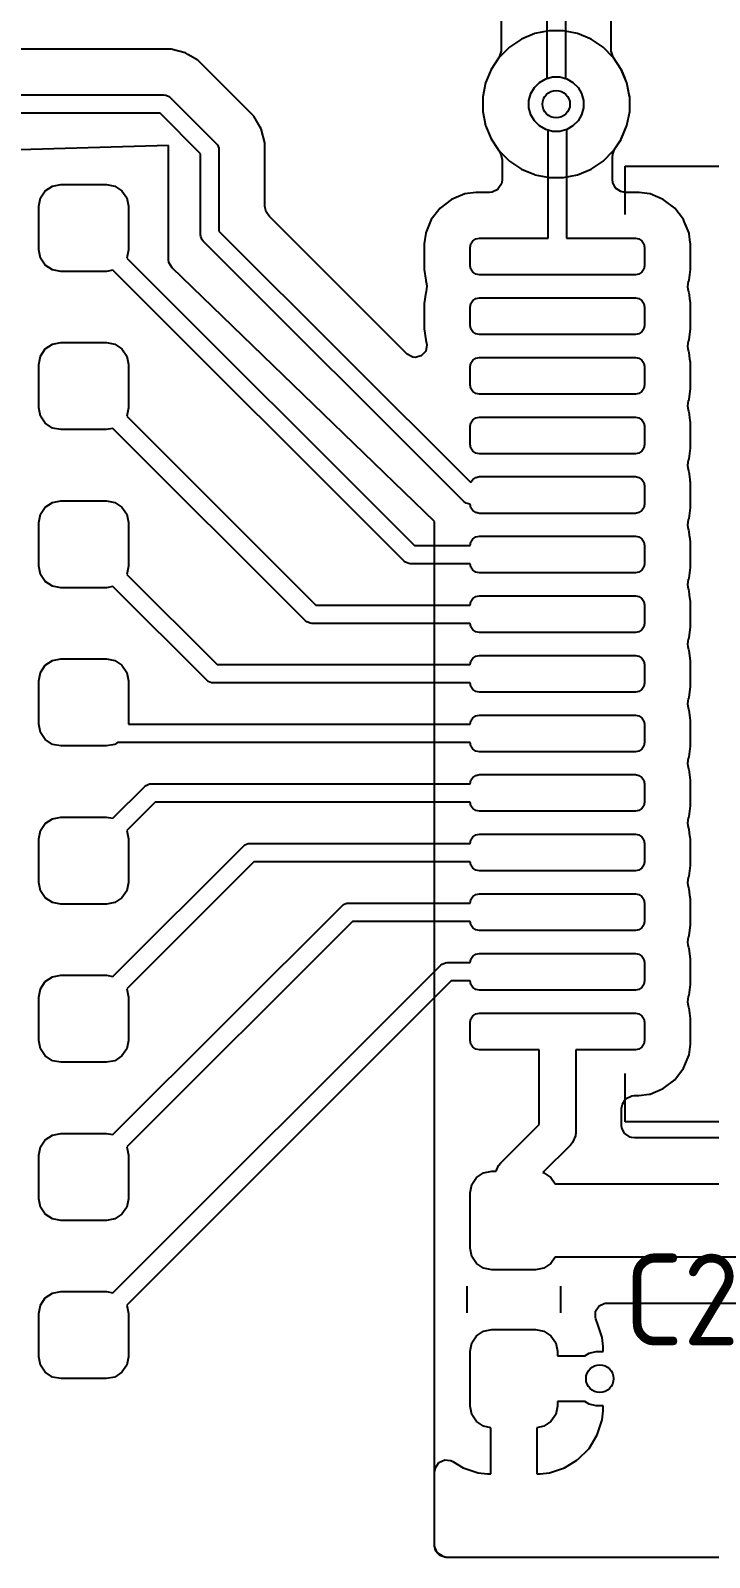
# Model space of a CAD drawing. Header units: millimetres. Extents: x 45 to 545, y -265 to -129.
# Drawn here: x 396.8 to 404.19, y -159.1 to -142.45 of the extents above; entities that cross this region are included whole.
import ezdxf
from ezdxf.enums import TextEntityAlignment as Align

# ---------------------------------------------------------------- set-up
doc = ezdxf.new("R2010")
doc.units = ezdxf.units.MM
for name, color, linetype, true_color in [('B.Cu', 151, 'CONTINUOUS', 0x6fccdb), ('F.Cu', 241, 'CONTINUOUS', 0xe27299), ('F.Silkscreen', 254, 'CONTINUOUS', 0xdcc8ff)]:
    doc.layers.add(name, color=color, linetype=linetype, true_color=true_color)
doc.styles.add('KICAD', font='isocp.shx')

msp = doc.modelspace()

# ---------------------------------------------------------------- linework, layer by layer
at = {"layer": 'B.Cu', "linetype": 'CONTINUOUS'}
for p, q in [((402.425, -142.968869), (402.425, -135.88113)), ((402.625, -135.88113), (402.625, -142.968869)), ((401.9245, -136.179765), (401.9245, -142.670234)), ((403.1255, -142.670234), (403.1255, -136.179765)), ((401.9245, -142.670234), (401.904815, -142.737273)), ((403.12552, -142.672447), (403.1255, -142.670234)), ((403.146398, -142.739125), (403.12552, -142.672447)), ((401.815602, -142.870827), (401.755264, -143.016498)), ((401.815609, -142.870814), (401.815602, -142.870827)), ((401.903602, -142.739125), (401.815609, -142.870814)), ((401.904815, -142.737273), (401.903602, -142.739125)), ((403.23439, -142.870814), (403.146398, -142.739125)), ((403.234397, -142.870827), (403.23439, -142.870814)), ((403.263224, -142.940423), (403.234397, -142.870827)), ((401.755261, -143.01651), (401.7245, -143.171153)), ((401.755264, -143.016498), (401.755261, -143.01651)), ((402.286994, -143.067372), (402.342372, -143.011994)), ((402.342372, -143.011994), (402.410195, -142.972836)), ((402.410195, -142.972836), (402.425, -142.968869)), ((402.625, -142.968869), (402.639805, -142.972836)), ((402.639805, -142.972836), (402.707628, -143.011994)), ((402.707628, -143.011994), (402.763006, -143.067372)), ((403.294737, -143.016503), (403.263224, -142.940423)), ((403.317569, -143.131286), (403.294737, -143.016503)), ((401.7245, -143.171153), (401.7245, -143.328846)), ((402.227567, -143.210842), (402.247836, -143.135195)), ((402.227567, -143.289158), (402.227567, -143.210842)), ((402.247836, -143.135195), (402.286994, -143.067372)), ((402.763006, -143.067372), (402.802164, -143.135195)), ((402.802164, -143.135195), (402.822433, -143.210842)), ((402.822433, -143.210842), (402.822433, -143.289158)), ((403.325499, -143.171153), (403.317569, -143.131286)), ((403.3255, -143.171155), (403.325499, -143.171153)), ((403.3255, -143.171158), (403.3255, -143.171155)), ((403.3255, -143.328842), (403.3255, -143.171158)), ((401.7245, -143.328846), (401.755261, -143.483489)), ((402.247836, -143.364805), (402.227567, -143.289158)), ((402.286994, -143.432628), (402.247836, -143.364805)), ((402.802164, -143.364805), (402.763006, -143.432628)), ((402.822433, -143.289158), (402.802164, -143.364805)), ((403.294737, -143.483497), (403.3255, -143.328842)), ((401.755261, -143.483489), (401.755264, -143.483501)), ((401.755264, -143.483501), (401.815602, -143.629172)), ((402.342372, -143.488006), (402.286994, -143.432628)), ((402.410195, -143.527164), (402.342372, -143.488006)), ((402.485842, -143.547433), (402.410195, -143.527164)), ((402.564158, -143.547433), (402.485842, -143.547433)), ((402.639805, -143.527164), (402.564158, -143.547433)), ((402.707628, -143.488006), (402.639805, -143.527164)), ((402.763006, -143.432628), (402.707628, -143.488006)), ((403.234394, -143.629179), (403.294737, -143.483497)), ((398.299999, -143.699999), (394.23678, -143.817773)), ((398.3, -143.699999), (398.299999, -143.699999)), ((398.3, -144.947358), (398.3, -143.699999)), ((401.815602, -143.629172), (401.815609, -143.629185)), ((401.815609, -143.629185), (401.90321, -143.760288)), ((403.146789, -143.760289), (403.234394, -143.629179)), ((401.90321, -143.760288), (401.903213, -143.760292)), ((401.903213, -143.760292), (402.014707, -143.871786)), ((402.014707, -143.871786), (402.014711, -143.871789)), ((402.014711, -143.871789), (402.145814, -143.95939)), ((402.904179, -143.959394), (403.035289, -143.871789)), ((403.035289, -143.871789), (403.146789, -143.760289)), ((402.145814, -143.95939), (402.145827, -143.959397)), ((402.145827, -143.959397), (402.279403, -144.014725)), ((402.279403, -144.014725), (402.291503, -144.019737)), ((402.291503, -144.019737), (402.410173, -144.043342)), ((402.410173, -144.043342), (402.446153, -144.050499)), ((402.603845, -144.050499), (402.758497, -144.019737)), ((402.758497, -144.019737), (402.904179, -143.959394)), ((402.446153, -144.050499), (402.446156, -144.0505)), ((402.446156, -144.0505), (402.446158, -144.0505)), ((402.446158, -144.0505), (402.603844, -144.0505)), ((402.603844, -144.0505), (402.603845, -144.050499)), ((398.303315, -144.975837), (398.3, -144.947358)), ((398.33787, -145.036564), (398.303315, -144.975837)), ((401.199999, -147.799999), (398.33787, -145.036564)), ((401.2, -147.8), (401.199999, -147.799999)), ((401.2, -158.976), (401.2, -147.8)), ((401.211206, -159.027511), (401.2, -158.976)), ((401.256961, -159.080315), (401.211206, -159.027511)), ((401.324, -159.1), (401.256961, -159.080315)), ((410.549402, -159.1), (401.324, -159.1))]:
    msp.add_line(p, q, dxfattribs=at)
at = {"layer": 'B.Cu'}
for centre in [(402.525, -143.25), (403, -157.15)]:
    msp.add_circle(centre, 0.15, dxfattribs=at)
at = {"layer": 'F.Cu', "linetype": 'CONTINUOUS'}
for p, q in [((402.145807, -142.540613), (402.014708, -142.628211)), ((402.145824, -142.540603), (402.145807, -142.540613)), ((402.145833, -142.540598), (402.145824, -142.540603)), ((402.291496, -142.480264), (402.145833, -142.540598)), ((402.291527, -142.480257), (402.291496, -142.480264)), ((402.446153, -142.4495), (402.291527, -142.480257)), ((402.446155, -142.4495), (402.446153, -142.4495)), ((402.446158, -142.4495), (402.446155, -142.4495)), ((402.603842, -142.4495), (402.446158, -142.4495)), ((402.603845, -142.4495), (402.603842, -142.4495)), ((402.603847, -142.4495), (402.603845, -142.4495)), ((402.758471, -142.480257), (402.603847, -142.4495)), ((402.758502, -142.480264), (402.758471, -142.480257)), ((402.904165, -142.540598), (402.758502, -142.480264)), ((402.904172, -142.540602), (402.904165, -142.540598)), ((402.904185, -142.540609), (402.904172, -142.540602)), ((402.90419, -142.540612), (402.904185, -142.540609)), ((402.904191, -142.540613), (402.90419, -142.540612)), ((403.03529, -142.628211), (402.904191, -142.540613)), ((398.16138, -142.6495), (391.067927, -142.6495)), ((398.161443, -142.649499), (398.16138, -142.6495)), ((398.329054, -142.649499), (398.161443, -142.649499)), ((398.329057, -142.649499), (398.329054, -142.649499)), ((398.481785, -142.690423), (398.329057, -142.649499)), ((398.488361, -142.694219), (398.481785, -142.690423)), ((398.488362, -142.694217), (398.488361, -142.694219)), ((398.48837, -142.694225), (398.488362, -142.694217)), ((398.510967, -142.707269), (398.48837, -142.694225)), ((398.510977, -142.707276), (398.510967, -142.707269)), ((398.618695, -142.769466), (398.510977, -142.707276)), ((402.014701, -142.628217), (401.903217, -142.739701)), ((402.014707, -142.628212), (402.014701, -142.628217)), ((402.014708, -142.628211), (402.014707, -142.628212)), ((403.035291, -142.628212), (403.03529, -142.628211)), ((403.035297, -142.628217), (403.035291, -142.628212)), ((403.146781, -142.739701), (403.035297, -142.628217)), ((398.618703, -142.769471), (398.618695, -142.769466)), ((398.618709, -142.769475), (398.618703, -142.769471)), ((398.618717, -142.769481), (398.618709, -142.769475)), ((398.618722, -142.769485), (398.618717, -142.769481)), ((399.230513, -143.381276), (398.618722, -142.769485)), ((401.815598, -142.870833), (401.755264, -143.016496)), ((401.815603, -142.870824), (401.815598, -142.870833)), ((401.815613, -142.870807), (401.815603, -142.870824)), ((401.903211, -142.739708), (401.815613, -142.870807)), ((401.903212, -142.739707), (401.903211, -142.739708)), ((401.903217, -142.739701), (401.903212, -142.739707)), ((403.146786, -142.739707), (403.146781, -142.739701)), ((403.146789, -142.739711), (403.146786, -142.739707)), ((403.23439, -142.870814), (403.146789, -142.739711)), ((403.234397, -142.870827), (403.23439, -142.870814)), ((403.2422, -142.889666), (403.234397, -142.870827)), ((401.755257, -143.016527), (401.7245, -143.17115)), ((401.755264, -143.016496), (401.755257, -143.016527)), ((402.286994, -143.067372), (402.342372, -143.011994)), ((402.342372, -143.011994), (402.410195, -142.972836)), ((402.410195, -142.972836), (402.485842, -142.952567)), ((402.485842, -142.952567), (402.564158, -142.952567)), ((402.564158, -142.952567), (402.639805, -142.972836)), ((402.639805, -142.972836), (402.707628, -143.011994)), ((402.707628, -143.011994), (402.763006, -143.067372)), ((403.271083, -142.959396), (403.2422, -142.889666)), ((403.280274, -142.981585), (403.271083, -142.959396)), ((403.294737, -143.016503), (403.280274, -142.981585)), ((403.309657, -143.09151), (403.294737, -143.016503)), ((390.791421, -143.15), (398.25, -143.15)), ((398.25, -143.15), (398.269509, -143.151921)), ((398.269509, -143.151921), (398.305557, -143.166853)), ((398.305557, -143.166853), (398.320711, -143.179289)), ((398.320711, -143.179289), (398.820711, -143.679289)), ((401.7245, -143.17115), (401.7245, -143.328847)), ((402.227567, -143.210842), (402.247836, -143.135195)), ((402.227567, -143.289158), (402.227567, -143.210842)), ((402.247836, -143.135195), (402.286994, -143.067372)), ((402.763006, -143.067372), (402.802164, -143.135195)), ((402.802164, -143.135195), (402.822433, -143.210842)), ((402.822433, -143.210842), (402.822433, -143.289158)), ((403.317569, -143.131286), (403.309657, -143.09151)), ((403.325064, -143.168966), (403.317569, -143.131286)), ((403.3255, -143.170971), (403.325064, -143.168966)), ((403.3255, -143.171155), (403.3255, -143.170971)), ((403.3255, -143.171158), (403.3255, -143.171155)), ((403.3255, -143.328842), (403.3255, -143.171158)), ((398.208578, -143.35), (390.75, -143.35)), ((398.65, -143.791422), (398.208578, -143.35)), ((399.230514, -143.381278), (399.230513, -143.381276)), ((399.230518, -143.381282), (399.230514, -143.381278)), ((399.230524, -143.38129), (399.230518, -143.381282)), ((399.29906, -143.5), (399.230524, -143.38129)), ((401.7245, -143.328847), (401.755257, -143.483471)), ((402.247836, -143.364805), (402.227567, -143.289158)), ((402.286994, -143.432628), (402.247836, -143.364805)), ((402.802164, -143.364805), (402.763006, -143.432628)), ((402.822433, -143.289158), (402.802164, -143.364805)), ((403.294737, -143.483497), (403.3255, -143.328842)), ((399.309577, -143.518216), (399.29906, -143.5)), ((399.350501, -143.670943), (399.309577, -143.518216)), ((401.755257, -143.483471), (401.755264, -143.483502)), ((401.755264, -143.483502), (401.815598, -143.629165)), ((402.342372, -143.488006), (402.286994, -143.432628)), ((402.410195, -143.527164), (402.342372, -143.488006)), ((402.437502, -143.53448), (402.410195, -143.527164)), ((402.437502, -144.7125), (402.437502, -143.53448)), ((402.639805, -143.527164), (402.637502, -143.527781)), ((402.637502, -143.527781), (402.637502, -144.7125)), ((402.707628, -143.488006), (402.639805, -143.527164)), ((402.763006, -143.432628), (402.707628, -143.488006)), ((403.23671, -143.623585), (403.294737, -143.483497)), ((398.820711, -143.679289), (398.833147, -143.694443)), ((398.833147, -143.694443), (398.848079, -143.730491)), ((399.350501, -143.670944), (399.350501, -143.670943)), ((399.350501, -143.841401), (399.350501, -143.670944)), ((401.815598, -143.629165), (401.815602, -143.629172)), ((401.815602, -143.629172), (401.815609, -143.629185)), ((401.815609, -143.629185), (401.892337, -143.744016)), ((403.168235, -143.728192), (403.231447, -143.633588)), ((403.231447, -143.633588), (403.233464, -143.630833)), ((403.233464, -143.630833), (403.234979, -143.628425)), ((403.234979, -143.628425), (403.23671, -143.623585)), ((398.65, -144.674997), (398.65, -143.791422)), ((398.848079, -143.730491), (398.85, -143.75)), ((398.85, -143.75), (398.85, -144.633575)), ((399.3505, -143.841452), (399.350501, -143.841401)), ((399.3505, -144.364418), (399.3505, -143.841452)), ((401.892337, -143.744016), (401.893791, -143.746191)), ((401.893791, -143.746191), (401.899504, -143.755624)), ((401.899504, -143.755624), (401.921817, -143.796459)), ((401.921817, -143.796459), (401.937002, -143.855917)), ((401.937002, -143.855917), (401.937002, -144.07017)), ((403.138002, -143.828884), (403.143024, -143.793951)), ((403.138002, -144.074668), (403.138002, -143.828884)), ((403.143024, -143.793951), (403.152366, -143.762135)), ((403.152366, -143.762135), (403.168235, -143.728192)), ((396.905581, -144.271613), (396.957064, -144.194562)), ((396.957064, -144.194562), (397.034115, -144.143079)), ((397.034115, -144.143079), (397.125002, -144.125)), ((397.125002, -144.125), (397.625002, -144.125)), ((397.625002, -144.125), (397.715889, -144.143079)), ((397.715889, -144.143079), (397.79294, -144.194562)), ((397.79294, -144.194562), (397.844423, -144.271613)), ((401.648136, -144.212), (401.530759, -144.22745)), ((401.79967, -144.212), (401.648136, -144.212)), ((401.826041, -144.209163), (401.79967, -144.212)), ((401.833599, -144.207518), (401.826041, -144.209163)), ((401.88846, -144.180042), (401.833599, -144.207518)), ((401.889829, -144.178855), (401.88846, -144.180042)), ((401.927572, -144.120112), (401.889829, -144.178855)), ((401.931977, -144.105114), (401.927572, -144.120112)), ((401.937002, -144.07017), (401.931977, -144.105114)), ((403.140834, -144.101021), (403.138002, -144.074668)), ((403.142479, -144.108583), (403.140834, -144.101021)), ((403.169959, -144.163458), (403.142479, -144.108583)), ((403.171146, -144.164827), (403.169959, -144.163458)), ((403.229892, -144.20257), (403.171146, -144.164827)), ((403.244891, -144.206975), (403.229892, -144.20257)), ((403.279832, -144.212), (403.244891, -144.206975)), ((403.426856, -144.212), (403.279832, -144.212)), ((403.426863, -144.212), (403.426856, -144.212)), ((403.426869, -144.212), (403.426863, -144.212)), ((403.42706, -144.212), (403.426869, -144.212)), ((403.428742, -144.212247), (403.42706, -144.212)), ((403.544263, -144.227454), (403.428742, -144.212247)), ((396.887502, -144.3625), (396.905581, -144.271613)), ((396.887502, -144.8375), (396.887502, -144.3625)), ((397.844423, -144.271613), (397.862502, -144.3625)), ((397.862502, -144.3625), (397.862502, -144.8375)), ((399.365667, -144.423843), (399.3505, -144.364418)), ((401.384663, -144.287962), (401.25922, -144.384218)), ((401.53073, -144.227459), (401.384663, -144.287962)), ((401.530748, -144.227453), (401.53073, -144.227459)), ((401.530759, -144.22745), (401.530748, -144.227453)), ((403.545401, -144.227803), (403.544263, -144.227454)), ((403.548328, -144.229139), (403.545401, -144.227803)), ((403.631885, -144.26375), (403.548328, -144.229139)), ((403.690338, -144.287962), (403.631885, -144.26375)), ((403.690343, -144.287964), (403.690338, -144.287962)), ((403.815784, -144.384218), (403.690343, -144.287964)), ((399.378274, -144.446932), (399.365667, -144.423843)), ((399.399426, -144.475188), (399.378274, -144.446932)), ((400.899109, -145.974871), (399.399426, -144.475188)), ((401.162964, -144.509661), (401.104141, -144.651672)), ((401.25922, -144.384218), (401.162964, -144.509661)), ((403.912038, -144.509659), (403.815784, -144.384218)), ((403.920751, -144.530694), (403.912038, -144.509659)), ((403.97255, -144.655747), (403.920751, -144.530694)), ((398.651921, -144.694506), (398.65, -144.674997)), ((398.666853, -144.730554), (398.651921, -144.694506)), ((398.85, -144.633575), (401.594374, -147.377949)), ((401.102456, -144.655737), (401.087002, -144.773135)), ((401.102806, -144.654596), (401.102456, -144.655737)), ((401.104141, -144.651672), (401.102806, -144.654596)), ((401.649234, -144.720112), (401.687502, -144.7125)), ((401.687502, -144.7125), (402.437502, -144.7125)), ((402.637502, -144.7125), (403.387502, -144.7125)), ((403.387502, -144.7125), (403.42577, -144.720112)), ((403.972645, -144.656212), (403.97255, -144.655747)), ((403.973206, -144.658915), (403.972645, -144.656212)), ((403.973341, -144.659741), (403.973206, -144.658915)), ((403.973607, -144.663785), (403.973341, -144.659741)), ((403.986285, -144.7601), (403.973607, -144.663785)), ((396.905581, -144.928387), (396.887502, -144.8375)), ((397.862502, -144.8375), (397.844487, -144.928063)), ((398.679289, -144.745708), (398.666853, -144.730554)), ((401.516792, -147.583211), (398.679289, -144.745708)), ((401.087002, -144.773135), (401.087002, -145.051865)), ((401.587502, -144.8125), (401.595114, -144.774232)), ((401.587502, -145.0125), (401.587502, -144.8125)), ((401.595114, -144.774232), (401.616791, -144.741789)), ((401.616791, -144.741789), (401.649234, -144.720112)), ((403.42577, -144.720112), (403.458213, -144.741789)), ((403.458213, -144.741789), (403.47989, -144.774232)), ((403.47989, -144.774232), (403.487502, -144.8125)), ((403.487502, -144.8125), (403.487502, -145.0125)), ((403.988001, -144.773136), (403.986285, -144.7601)), ((403.988001, -144.773138), (403.988001, -144.773136)), ((403.988001, -144.77314), (403.988001, -144.773138)), ((403.988002, -145.051861), (403.988001, -144.77314)), ((396.957064, -145.005438), (396.905581, -144.928387)), ((397.034115, -145.056921), (396.957064, -145.005438)), ((397.844487, -144.928063), (400.978924, -148.0625)), ((401.595114, -145.050768), (401.587502, -145.0125)), ((403.487502, -145.0125), (403.47989, -145.050768)), ((397.125002, -145.075), (397.034115, -145.056921)), ((397.625002, -145.075), (397.125002, -145.075)), ((397.694713, -145.061133), (397.625002, -145.075)), ((400.866791, -148.233211), (397.694713, -145.061133)), ((401.087002, -145.051865), (401.102452, -145.169241)), ((401.102452, -145.169241), (401.102454, -145.169251)), ((401.102454, -145.169251), (401.102455, -145.169253)), ((401.102455, -145.169253), (401.102459, -145.169265)), ((401.102459, -145.169265), (401.102464, -145.169277)), ((401.102464, -145.169277), (401.104246, -145.17358)), ((401.104246, -145.17358), (401.112973, -145.207777)), ((401.112973, -145.207777), (401.115784, -145.233934)), ((401.616791, -145.083211), (401.595114, -145.050768)), ((401.649234, -145.104888), (401.616791, -145.083211)), ((401.687502, -145.1125), (401.649234, -145.104888)), ((403.387502, -145.1125), (401.687502, -145.1125)), ((403.42577, -145.104888), (403.387502, -145.1125)), ((403.458213, -145.083211), (403.42577, -145.104888)), ((403.47989, -145.050768), (403.458213, -145.083211)), ((403.959218, -145.241072), (403.967948, -145.18036)), ((403.967948, -145.18036), (403.972546, -145.169262)), ((403.972546, -145.169262), (403.988002, -145.051861)), ((401.102456, -145.305742), (401.087002, -145.423136)), ((401.102457, -145.305739), (401.102456, -145.305742)), ((401.102459, -145.305734), (401.102457, -145.305739)), ((401.107058, -145.294628), (401.102459, -145.305734)), ((401.115784, -145.233934), (401.107058, -145.294628)), ((401.616791, -145.391789), (401.649234, -145.370112)), ((401.649234, -145.370112), (401.687502, -145.3625)), ((401.687502, -145.3625), (403.387502, -145.3625)), ((403.387502, -145.3625), (403.42577, -145.370112)), ((403.42577, -145.370112), (403.458213, -145.391789)), ((403.962031, -145.267231), (403.959218, -145.241072)), ((403.970913, -145.301796), (403.962031, -145.267231)), ((403.971015, -145.30204), (403.970913, -145.301796)), ((403.972217, -145.304663), (403.971015, -145.30204)), ((403.972546, -145.305735), (403.972217, -145.304663)), ((403.984639, -145.397594), (403.972546, -145.305735)), ((401.087002, -145.423136), (401.087002, -145.701865)), ((401.587502, -145.4625), (401.595114, -145.424232)), ((401.587502, -145.6625), (401.587502, -145.4625)), ((401.595114, -145.424232), (401.616791, -145.391789)), ((403.458213, -145.391789), (403.47989, -145.424232)), ((403.47989, -145.424232), (403.487502, -145.4625)), ((403.487502, -145.4625), (403.487502, -145.6625)), ((403.986567, -145.412249), (403.984639, -145.397594)), ((403.987632, -145.42034), (403.986567, -145.412249)), ((403.988001, -145.42314), (403.987632, -145.42034)), ((403.988002, -145.701861), (403.988001, -145.42314)), ((401.087002, -145.701865), (401.102452, -145.819241)), ((401.595114, -145.700768), (401.587502, -145.6625)), ((401.616791, -145.733211), (401.595114, -145.700768)), ((403.47989, -145.700768), (403.458213, -145.733211)), ((403.487502, -145.6625), (403.47989, -145.700768)), ((403.972546, -145.819262), (403.988002, -145.701861)), ((396.957064, -145.919562), (397.034115, -145.868079)), ((397.034115, -145.868079), (397.125002, -145.85)), ((397.125002, -145.85), (397.625002, -145.85)), ((397.625002, -145.85), (397.715889, -145.868079)), ((397.715889, -145.868079), (397.79294, -145.919562)), ((401.114841, -145.875152), (401.102434, -145.943912)), ((401.102452, -145.819241), (401.102455, -145.819253)), ((401.102455, -145.819253), (401.102457, -145.81926)), ((401.102457, -145.81926), (401.102464, -145.819277)), ((401.102464, -145.819277), (401.104246, -145.82358)), ((401.104246, -145.82358), (401.112973, -145.857774)), ((401.112973, -145.857774), (401.114841, -145.875152)), ((401.649234, -145.754888), (401.616791, -145.733211)), ((401.687502, -145.7625), (401.649234, -145.754888)), ((403.387502, -145.7625), (401.687502, -145.7625)), ((403.42577, -145.754888), (403.387502, -145.7625)), ((403.458213, -145.733211), (403.42577, -145.754888)), ((403.959218, -145.891072), (403.967947, -145.830363)), ((403.967947, -145.830363), (403.972546, -145.819262)), ((396.887502, -146.0875), (396.905581, -145.996613)), ((396.905581, -145.996613), (396.957064, -145.919562)), ((397.79294, -145.919562), (397.844423, -145.996613)), ((397.844423, -145.996613), (397.862502, -146.0875)), ((400.956128, -146.007339), (400.899109, -145.974871)), ((400.960889, -146.008554), (400.956128, -146.007339)), ((400.987123, -146.012326), (400.960889, -146.008554)), ((401.054822, -145.995048), (400.987123, -146.012326)), ((401.102434, -145.943912), (401.054822, -145.995048)), ((401.595114, -146.074232), (401.616791, -146.041789)), ((401.616791, -146.041789), (401.649234, -146.020112)), ((401.649234, -146.020112), (401.687502, -146.0125)), ((401.687502, -146.0125), (403.387502, -146.0125)), ((403.387502, -146.0125), (403.42577, -146.020112)), ((403.42577, -146.020112), (403.458213, -146.041789)), ((403.458213, -146.041789), (403.47989, -146.074232)), ((403.962031, -145.917231), (403.959218, -145.891072)), ((403.970913, -145.951796), (403.962031, -145.917231)), ((403.971015, -145.95204), (403.970913, -145.951796)), ((403.972215, -145.954658), (403.971015, -145.95204)), ((403.972544, -145.955734), (403.972215, -145.954658)), ((403.972546, -145.955738), (403.972544, -145.955734)), ((403.977721, -145.995048), (403.972546, -145.955738)), ((403.981953, -146.027199), (403.977721, -145.995048)), ((403.982306, -146.029881), (403.981953, -146.027199)), ((403.98742, -146.06873), (403.982306, -146.029881)), ((396.887502, -146.5625), (396.887502, -146.0875)), ((397.862502, -146.0875), (397.862502, -146.5625)), ((401.587502, -146.1125), (401.595114, -146.074232)), ((401.587502, -146.3125), (401.587502, -146.1125)), ((403.47989, -146.074232), (403.487502, -146.1125)), ((403.487502, -146.1125), (403.487502, -146.3125)), ((403.988001, -146.07314), (403.98742, -146.06873)), ((403.988002, -146.351861), (403.988001, -146.07314)), ((401.595114, -146.350768), (401.587502, -146.3125)), ((401.616791, -146.383211), (401.595114, -146.350768)), ((403.47989, -146.350768), (403.458213, -146.383211)), ((403.487502, -146.3125), (403.47989, -146.350768)), ((403.972546, -146.469262), (403.988002, -146.351861)), ((401.649234, -146.404888), (401.616791, -146.383211)), ((401.687502, -146.4125), (401.649234, -146.404888)), ((403.387502, -146.4125), (401.687502, -146.4125)), ((403.42577, -146.404888), (403.387502, -146.4125)), ((403.458213, -146.383211), (403.42577, -146.404888)), ((403.959218, -146.541072), (403.967947, -146.480363)), ((403.962031, -146.567231), (403.959218, -146.541072)), ((403.967947, -146.480363), (403.972546, -146.469262)), ((396.905581, -146.653387), (396.887502, -146.5625)), ((396.957064, -146.730438), (396.905581, -146.653387)), ((397.862502, -146.5625), (397.844487, -146.653063)), ((397.844487, -146.653063), (399.903924, -148.7125)), ((401.595114, -146.724232), (401.616791, -146.691789)), ((401.616791, -146.691789), (401.649234, -146.670112)), ((401.649234, -146.670112), (401.687502, -146.6625)), ((401.687502, -146.6625), (403.387502, -146.6625)), ((403.387502, -146.6625), (403.42577, -146.670112)), ((403.42577, -146.670112), (403.458213, -146.691789)), ((403.458213, -146.691789), (403.47989, -146.724232)), ((403.970913, -146.601796), (403.962031, -146.567231)), ((403.971015, -146.60204), (403.970913, -146.601796)), ((403.972217, -146.604663), (403.971015, -146.60204)), ((403.972546, -146.605736), (403.972217, -146.604663)), ((403.976789, -146.637969), (403.972546, -146.605736)), ((403.980769, -146.668205), (403.976789, -146.637969)), ((403.985504, -146.704179), (403.980769, -146.668205)), ((403.987793, -146.721565), (403.985504, -146.704179)), ((397.034115, -146.781921), (396.957064, -146.730438)), ((397.125002, -146.8), (397.034115, -146.781921)), ((397.625002, -146.8), (397.125002, -146.8)), ((397.694713, -146.786133), (397.625002, -146.8)), ((399.791791, -148.883211), (397.694713, -146.786133)), ((401.587502, -146.7625), (401.595114, -146.724232)), ((401.587502, -146.9625), (401.587502, -146.7625)), ((403.47989, -146.724232), (403.487502, -146.7625)), ((403.487502, -146.7625), (403.487502, -146.9625)), ((403.987797, -146.72158), (403.987793, -146.721565)), ((403.987796, -146.721581), (403.987797, -146.72158)), ((403.987908, -146.722439), (403.987796, -146.721581)), ((403.988001, -146.72314), (403.987908, -146.722439)), ((403.988002, -147.001861), (403.988001, -146.72314)), ((401.595114, -147.000768), (401.587502, -146.9625)), ((401.616791, -147.033211), (401.595114, -147.000768)), ((401.649234, -147.054888), (401.616791, -147.033211)), ((403.458213, -147.033211), (403.42577, -147.054888)), ((403.47989, -147.000768), (403.458213, -147.033211)), ((403.487502, -146.9625), (403.47989, -147.000768)), ((403.972546, -147.119262), (403.988002, -147.001861)), ((401.687502, -147.0625), (401.649234, -147.054888)), ((403.387502, -147.0625), (401.687502, -147.0625)), ((403.42577, -147.054888), (403.387502, -147.0625)), ((403.959218, -147.191072), (403.967947, -147.130363)), ((403.962031, -147.217231), (403.959218, -147.191072)), ((403.967947, -147.130363), (403.972546, -147.119262)), ((401.594374, -147.377949), (401.595114, -147.374232)), ((401.595114, -147.374232), (401.616791, -147.341789)), ((401.616791, -147.341789), (401.649234, -147.320112)), ((401.649234, -147.320112), (401.687502, -147.3125)), ((401.687502, -147.3125), (403.387502, -147.3125)), ((403.387502, -147.3125), (403.42577, -147.320112)), ((403.42577, -147.320112), (403.458213, -147.341789)), ((403.458213, -147.341789), (403.47989, -147.374232)), ((403.47989, -147.374232), (403.487502, -147.4125)), ((403.970913, -147.251796), (403.962031, -147.217231)), ((403.971015, -147.25204), (403.970913, -147.251796)), ((403.972217, -147.254663), (403.971015, -147.25204)), ((403.972546, -147.255735), (403.972217, -147.254663)), ((403.984281, -147.344874), (403.972546, -147.255735)), ((403.984281, -147.344875), (403.984281, -147.344874)), ((403.986376, -147.360795), (403.984281, -147.344875)), ((403.9874, -147.368578), (403.986376, -147.360795)), ((403.988001, -147.37314), (403.9874, -147.368578)), ((403.988002, -147.651861), (403.988001, -147.37314)), ((403.487502, -147.4125), (403.487502, -147.6125)), ((396.905581, -147.721613), (396.957064, -147.644562)), ((396.957064, -147.644562), (397.034115, -147.593079)), ((397.034115, -147.593079), (397.125002, -147.575)), ((397.125002, -147.575), (397.625002, -147.575)), ((397.625002, -147.575), (397.715889, -147.593079)), ((397.715889, -147.593079), (397.79294, -147.644562)), ((397.79294, -147.644562), (397.844423, -147.721613)), ((401.531945, -147.595647), (401.516792, -147.583211)), ((401.542503, -147.60002), (401.531945, -147.595647)), ((401.567994, -147.610579), (401.542503, -147.60002)), ((401.587502, -147.612499), (401.567994, -147.610579)), ((401.587502, -147.6125), (401.587502, -147.612499)), ((401.595114, -147.650768), (401.587502, -147.6125)), ((401.616791, -147.683211), (401.595114, -147.650768)), ((401.649234, -147.704888), (401.616791, -147.683211)), ((401.687502, -147.7125), (401.649234, -147.704888)), ((403.42577, -147.704888), (403.387502, -147.7125)), ((403.458213, -147.683211), (403.42577, -147.704888)), ((403.47989, -147.650768), (403.458213, -147.683211)), ((403.487502, -147.6125), (403.47989, -147.650768)), ((403.972546, -147.769262), (403.988002, -147.651861)), ((396.887502, -147.8125), (396.905581, -147.721613)), ((396.887502, -148.2875), (396.887502, -147.8125)), ((397.844423, -147.721613), (397.862502, -147.8125)), ((397.862502, -147.8125), (397.862502, -148.2875)), ((403.387502, -147.7125), (401.687502, -147.7125)), ((403.959217, -147.841067), (403.967952, -147.78035)), ((403.96203, -147.867232), (403.959217, -147.841067)), ((403.970759, -147.901426), (403.96203, -147.867232)), ((403.967952, -147.78035), (403.969509, -147.776593)), ((403.969509, -147.776593), (403.972546, -147.769262)), ((401.587502, -148.0625), (401.595114, -148.024232)), ((401.595114, -148.024232), (401.616791, -147.991789)), ((401.616791, -147.991789), (401.649234, -147.970112)), ((401.649234, -147.970112), (401.687502, -147.9625)), ((401.687502, -147.9625), (403.387502, -147.9625)), ((403.387502, -147.9625), (403.42577, -147.970112)), ((403.42577, -147.970112), (403.458213, -147.991789)), ((403.458213, -147.991789), (403.47989, -148.024232)), ((403.47989, -148.024232), (403.487502, -148.0625)), ((403.972546, -147.905738), (403.970759, -147.901426)), ((403.979123, -147.955703), (403.972546, -147.905738)), ((403.983526, -147.98915), (403.979123, -147.955703)), ((403.988001, -148.02314), (403.983526, -147.98915)), ((403.988002, -148.301861), (403.988001, -148.02314)), ((400.978924, -148.0625), (401.587502, -148.0625)), ((403.487502, -148.0625), (403.487502, -148.2625)), ((396.905581, -148.378387), (396.887502, -148.2875)), ((397.862502, -148.2875), (397.844487, -148.378063)), ((400.881945, -148.245647), (400.866791, -148.233211)), ((400.917993, -148.260579), (400.881945, -148.245647)), ((400.937502, -148.2625), (400.917993, -148.260579)), ((401.587502, -148.2625), (400.937502, -148.2625)), ((401.595114, -148.300768), (401.587502, -148.2625)), ((401.616791, -148.333211), (401.595114, -148.300768)), ((401.649234, -148.354888), (401.616791, -148.333211)), ((401.687502, -148.3625), (401.649234, -148.354888)), ((403.387502, -148.3625), (401.687502, -148.3625)), ((403.42577, -148.354888), (403.387502, -148.3625)), ((403.458213, -148.333211), (403.42577, -148.354888)), ((403.47989, -148.300768), (403.458213, -148.333211)), ((403.487502, -148.2625), (403.47989, -148.300768)), ((403.972546, -148.419262), (403.988002, -148.301861)), ((396.957064, -148.455438), (396.905581, -148.378387)), ((397.034115, -148.506921), (396.957064, -148.455438)), ((397.125002, -148.525), (397.034115, -148.506921)), ((397.625002, -148.525), (397.125002, -148.525)), ((397.694713, -148.511133), (397.625002, -148.525)), ((398.716792, -149.533211), (397.694713, -148.511133)), ((397.844487, -148.378063), (398.828923, -149.3625)), ((403.959217, -148.491068), (403.967945, -148.430368)), ((403.96203, -148.517232), (403.959217, -148.491068)), ((403.970759, -148.551426), (403.96203, -148.517232)), ((403.967945, -148.430368), (403.972546, -148.419262)), ((401.587502, -148.7125), (401.595114, -148.674232)), ((401.595114, -148.674232), (401.616791, -148.641789)), ((401.616791, -148.641789), (401.649234, -148.620112)), ((401.649234, -148.620112), (401.687502, -148.6125)), ((401.687502, -148.6125), (403.387502, -148.6125)), ((403.387502, -148.6125), (403.42577, -148.620112)), ((403.42577, -148.620112), (403.458213, -148.641789)), ((403.458213, -148.641789), (403.47989, -148.674232)), ((403.47989, -148.674232), (403.487502, -148.7125)), ((403.972546, -148.555738), (403.970759, -148.551426)), ((403.9792, -148.606286), (403.972546, -148.555738)), ((403.988, -148.673136), (403.9792, -148.606286)), ((403.988001, -148.67314), (403.988, -148.673136)), ((403.988002, -148.951861), (403.988001, -148.67314)), ((399.903924, -148.7125), (401.587502, -148.7125)), ((403.487502, -148.7125), (403.487502, -148.9125)), ((399.806944, -148.895647), (399.791791, -148.883211)), ((399.817502, -148.90002), (399.806944, -148.895647)), ((399.842993, -148.910579), (399.817502, -148.90002)), ((399.862502, -148.9125), (399.842993, -148.910579)), ((401.587502, -148.9125), (399.862502, -148.9125)), ((401.595114, -148.950768), (401.587502, -148.9125)), ((401.616791, -148.983211), (401.595114, -148.950768)), ((401.649234, -149.004888), (401.616791, -148.983211)), ((401.687502, -149.0125), (401.649234, -149.004888)), ((403.387502, -149.0125), (401.687502, -149.0125)), ((403.42577, -149.004888), (403.387502, -149.0125)), ((403.458213, -148.983211), (403.42577, -149.004888)), ((403.47989, -148.950768), (403.458213, -148.983211)), ((403.487502, -148.9125), (403.47989, -148.950768)), ((403.972546, -149.069262), (403.988002, -148.951861)), ((403.959218, -149.141072), (403.967947, -149.080363)), ((403.962031, -149.167231), (403.959218, -149.141072)), ((403.970913, -149.201796), (403.962031, -149.167231)), ((403.967947, -149.080363), (403.972546, -149.069262)), ((403.971015, -149.20204), (403.970913, -149.201796)), ((403.972217, -149.204663), (403.971015, -149.20204)), ((403.972546, -149.205735), (403.972217, -149.204663)), ((403.988001, -149.323136), (403.972546, -149.205735)), ((396.905581, -149.446613), (396.957064, -149.369562)), ((396.957064, -149.369562), (397.034115, -149.318079)), ((397.034115, -149.318079), (397.125002, -149.3)), ((397.125002, -149.3), (397.625002, -149.3)), ((397.625002, -149.3), (397.715889, -149.318079)), ((397.715889, -149.318079), (397.79294, -149.369562)), ((397.79294, -149.369562), (397.844423, -149.446613)), ((398.828923, -149.3625), (401.587502, -149.3625)), ((401.587502, -149.3625), (401.595114, -149.324232)), ((401.595114, -149.324232), (401.616791, -149.291789)), ((401.616791, -149.291789), (401.649234, -149.270112)), ((401.649234, -149.270112), (401.687502, -149.2625)), ((401.687502, -149.2625), (403.387502, -149.2625)), ((403.387502, -149.2625), (403.42577, -149.270112)), ((403.42577, -149.270112), (403.458213, -149.291789)), ((403.458213, -149.291789), (403.47989, -149.324232)), ((403.47989, -149.324232), (403.487502, -149.3625)), ((403.487502, -149.3625), (403.487502, -149.5625)), ((403.988001, -149.32314), (403.988001, -149.323136)), ((403.988002, -149.601861), (403.988001, -149.32314)), ((396.887502, -149.5375), (396.905581, -149.446613)), ((396.887502, -150.0125), (396.887502, -149.5375)), ((397.844423, -149.446613), (397.862502, -149.5375)), ((397.862502, -149.5375), (397.862502, -150.0125)), ((398.731945, -149.545648), (398.716792, -149.533211)), ((398.767993, -149.560579), (398.731945, -149.545648)), ((398.787502, -149.5625), (398.767993, -149.560579)), ((401.587502, -149.5625), (398.787502, -149.5625)), ((401.595114, -149.600768), (401.587502, -149.5625)), ((401.616791, -149.633211), (401.595114, -149.600768)), ((401.649234, -149.654888), (401.616791, -149.633211)), ((401.687502, -149.6625), (401.649234, -149.654888)), ((403.387502, -149.6625), (401.687502, -149.6625)), ((403.42577, -149.654888), (403.387502, -149.6625)), ((403.458213, -149.633211), (403.42577, -149.654888)), ((403.47989, -149.600768), (403.458213, -149.633211)), ((403.487502, -149.5625), (403.47989, -149.600768)), ((403.972546, -149.719262), (403.988002, -149.601861)), ((403.959218, -149.791072), (403.967947, -149.730363)), ((403.962031, -149.817231), (403.959218, -149.791072)), ((403.970913, -149.851796), (403.962031, -149.817231)), ((403.967947, -149.730363), (403.972546, -149.719262)), ((403.971015, -149.85204), (403.970913, -149.851796)), ((403.972217, -149.854663), (403.971015, -149.85204)), ((403.972546, -149.855735), (403.972217, -149.854663)), ((403.988001, -149.973136), (403.972546, -149.855735)), ((396.905581, -150.103387), (396.887502, -150.0125)), ((397.862502, -150.0125), (401.587502, -150.0125)), ((401.587502, -150.0125), (401.595114, -149.974232)), ((401.595114, -149.974232), (401.616791, -149.941789)), ((401.616791, -149.941789), (401.649234, -149.920112)), ((401.649234, -149.920112), (401.687502, -149.9125)), ((401.687502, -149.9125), (403.387502, -149.9125)), ((403.387502, -149.9125), (403.42577, -149.920112)), ((403.42577, -149.920112), (403.458213, -149.941789)), ((403.458213, -149.941789), (403.47989, -149.974232)), ((403.47989, -149.974232), (403.487502, -150.0125)), ((403.487502, -150.0125), (403.487502, -150.2125)), ((403.988001, -149.97314), (403.988001, -149.973136)), ((403.988002, -150.251861), (403.988001, -149.97314)), ((396.957064, -150.180438), (396.905581, -150.103387)), ((397.034115, -150.231921), (396.957064, -150.180438)), ((397.125002, -150.25), (397.034115, -150.231921)), ((397.625002, -150.25), (397.125002, -150.25)), ((397.715889, -150.231921), (397.625002, -150.25)), ((397.744955, -150.2125), (397.715889, -150.231921)), ((401.587502, -150.2125), (397.744955, -150.2125)), ((401.595114, -150.250768), (401.587502, -150.2125)), ((401.616791, -150.283211), (401.595114, -150.250768)), ((401.649234, -150.304888), (401.616791, -150.283211)), ((401.687502, -150.3125), (401.649234, -150.304888)), ((403.387502, -150.3125), (401.687502, -150.3125)), ((403.42577, -150.304888), (403.387502, -150.3125)), ((403.458213, -150.283211), (403.42577, -150.304888)), ((403.47989, -150.250768), (403.458213, -150.283211)), ((403.487502, -150.2125), (403.47989, -150.250768)), ((403.967948, -150.38036), (403.972546, -150.369262)), ((403.972546, -150.369262), (403.988002, -150.251861)), ((403.959218, -150.441072), (403.967948, -150.38036)), ((403.962031, -150.467231), (403.959218, -150.441072)), ((403.970913, -150.501796), (403.962031, -150.467231)), ((403.971015, -150.50204), (403.970913, -150.501796)), ((403.972217, -150.504663), (403.971015, -150.50204)), ((403.972546, -150.505735), (403.972217, -150.504663)), ((403.988001, -150.623136), (403.972546, -150.505735)), ((397.694713, -151.038866), (398.041792, -150.691789)), ((398.041792, -150.691789), (398.056945, -150.679352)), ((398.056945, -150.679352), (398.092993, -150.664421)), ((398.092993, -150.664421), (398.112502, -150.6625)), ((398.112502, -150.6625), (401.587502, -150.6625)), ((401.587502, -150.6625), (401.595114, -150.624232)), ((401.595114, -150.624232), (401.616791, -150.591789)), ((401.616791, -150.591789), (401.649234, -150.570112)), ((401.649234, -150.570112), (401.687502, -150.5625)), ((401.687502, -150.5625), (403.387502, -150.5625)), ((403.387502, -150.5625), (403.42577, -150.570112)), ((403.42577, -150.570112), (403.458213, -150.591789)), ((403.458213, -150.591789), (403.47989, -150.624232)), ((403.47989, -150.624232), (403.487502, -150.6625)), ((403.487502, -150.6625), (403.487502, -150.8625)), ((403.988001, -150.62314), (403.988001, -150.623136)), ((403.988002, -150.901861), (403.988001, -150.62314)), ((398.153923, -150.8625), (397.844487, -151.171936)), ((401.587502, -150.8625), (398.153923, -150.8625)), ((401.595114, -150.900768), (401.587502, -150.8625)), ((403.487502, -150.8625), (403.47989, -150.900768)), ((397.034115, -151.043079), (397.125002, -151.025)), ((397.125002, -151.025), (397.625002, -151.025)), ((397.625002, -151.025), (397.694713, -151.038866)), ((401.616791, -150.933211), (401.595114, -150.900768)), ((401.649234, -150.954888), (401.616791, -150.933211)), ((401.687502, -150.9625), (401.649234, -150.954888)), ((403.387502, -150.9625), (401.687502, -150.9625)), ((403.42577, -150.954888), (403.387502, -150.9625)), ((403.458213, -150.933211), (403.42577, -150.954888)), ((403.47989, -150.900768), (403.458213, -150.933211)), ((403.959218, -151.091072), (403.967947, -151.030363)), ((403.967947, -151.030363), (403.972546, -151.019262)), ((403.972546, -151.019262), (403.988002, -150.901861)), ((396.887502, -151.2625), (396.905581, -151.171613)), ((396.905581, -151.171613), (396.957064, -151.094562)), ((396.957064, -151.094562), (397.034115, -151.043079)), ((397.844487, -151.171936), (397.862502, -151.2625)), ((403.962031, -151.117231), (403.959218, -151.091072)), ((403.970913, -151.151796), (403.962031, -151.117231)), ((403.971015, -151.15204), (403.970913, -151.151796)), ((403.972217, -151.154663), (403.971015, -151.15204)), ((403.972546, -151.155736), (403.972217, -151.154663)), ((403.982781, -151.233485), (403.972546, -151.155736)), ((396.887502, -151.7375), (396.887502, -151.2625)), ((397.694713, -152.763866), (399.116791, -151.341789)), ((397.862502, -151.2625), (397.862502, -151.7375)), ((399.116791, -151.341789), (399.131945, -151.329353)), ((399.131945, -151.329353), (399.167993, -151.314421)), ((399.167993, -151.314421), (399.187502, -151.3125)), ((399.187502, -151.3125), (401.587502, -151.3125)), ((401.587502, -151.3125), (401.595114, -151.274232)), ((401.595114, -151.274232), (401.616791, -151.241789)), ((401.616791, -151.241789), (401.649234, -151.220112)), ((401.649234, -151.220112), (401.687502, -151.2125)), ((401.687502, -151.2125), (403.387502, -151.2125)), ((403.387502, -151.2125), (403.42577, -151.220112)), ((403.42577, -151.220112), (403.458213, -151.241789)), ((403.458213, -151.241789), (403.47989, -151.274232)), ((403.47989, -151.274232), (403.487502, -151.3125)), ((403.487502, -151.3125), (403.487502, -151.5125)), ((403.983092, -151.23585), (403.982781, -151.233485)), ((403.987917, -151.272504), (403.983092, -151.23585)), ((403.988001, -151.27314), (403.987917, -151.272504)), ((403.988002, -151.551861), (403.988001, -151.27314)), ((399.228924, -151.5125), (397.844487, -152.896936)), ((401.587502, -151.5125), (399.228924, -151.5125)), ((401.595114, -151.550768), (401.587502, -151.5125)), ((403.487502, -151.5125), (403.47989, -151.550768)), ((401.616791, -151.583211), (401.595114, -151.550768)), ((401.649234, -151.604888), (401.616791, -151.583211)), ((401.687502, -151.6125), (401.649234, -151.604888)), ((403.387502, -151.6125), (401.687502, -151.6125)), ((403.42577, -151.604888), (403.387502, -151.6125)), ((403.458213, -151.583211), (403.42577, -151.604888)), ((403.47989, -151.550768), (403.458213, -151.583211)), ((403.959218, -151.741072), (403.967947, -151.680363)), ((403.967947, -151.680363), (403.972546, -151.669262)), ((403.972546, -151.669262), (403.988002, -151.551861)), ((396.905581, -151.828387), (396.887502, -151.7375)), ((396.957064, -151.905438), (396.905581, -151.828387)), ((397.844423, -151.828387), (397.79294, -151.905438)), ((397.862502, -151.7375), (397.844423, -151.828387)), ((401.616791, -151.891789), (401.649234, -151.870112)), ((401.649234, -151.870112), (401.687502, -151.8625)), ((401.687502, -151.8625), (403.387502, -151.8625)), ((403.387502, -151.8625), (403.42577, -151.870112)), ((403.42577, -151.870112), (403.458213, -151.891789)), ((403.962031, -151.767231), (403.959218, -151.741072)), ((403.970913, -151.801796), (403.962031, -151.767231)), ((403.971015, -151.80204), (403.970913, -151.801796)), ((403.972217, -151.804663), (403.971015, -151.80204)), ((403.972546, -151.805736), (403.972217, -151.804663)), ((403.972546, -151.805738), (403.972546, -151.805736)), ((403.98217, -151.878844), (403.972546, -151.805738)), ((397.034115, -151.956921), (396.957064, -151.905438)), ((397.125002, -151.975), (397.034115, -151.956921)), ((397.625002, -151.975), (397.125002, -151.975)), ((397.715889, -151.956921), (397.625002, -151.975)), ((397.694713, -154.488866), (400.191792, -151.991789)), ((397.79294, -151.905438), (397.715889, -151.956921)), ((400.191792, -151.991789), (400.206945, -151.979352)), ((400.206945, -151.979352), (400.242993, -151.964421)), ((400.242993, -151.964421), (400.262502, -151.9625)), ((400.262502, -151.9625), (401.587502, -151.9625)), ((401.587502, -151.9625), (401.595114, -151.924232)), ((401.595114, -151.924232), (401.616791, -151.891789)), ((403.458213, -151.891789), (403.47989, -151.924232)), ((403.47989, -151.924232), (403.487502, -151.9625)), ((403.487502, -151.9625), (403.487502, -152.1625)), ((403.987482, -151.9192), (403.98217, -151.878844)), ((403.988001, -151.92314), (403.987482, -151.9192)), ((403.988002, -152.201861), (403.988001, -151.92314)), ((400.303923, -152.1625), (397.844487, -154.621936)), ((401.587502, -152.1625), (400.303923, -152.1625)), ((401.595114, -152.200768), (401.587502, -152.1625)), ((401.616791, -152.233211), (401.595114, -152.200768)), ((403.47989, -152.200768), (403.458213, -152.233211)), ((403.487502, -152.1625), (403.47989, -152.200768)), ((403.972546, -152.319262), (403.988002, -152.201861)), ((401.649234, -152.254888), (401.616791, -152.233211)), ((401.687502, -152.2625), (401.649234, -152.254888)), ((403.387502, -152.2625), (401.687502, -152.2625)), ((403.42577, -152.254888), (403.387502, -152.2625)), ((403.458213, -152.233211), (403.42577, -152.254888)), ((403.959218, -152.391071), (403.967948, -152.33036)), ((403.967948, -152.33036), (403.972099, -152.32034)), ((403.972099, -152.32034), (403.972546, -152.319262)), ((401.616791, -152.541789), (401.649234, -152.520112)), ((401.649234, -152.520112), (401.687502, -152.5125)), ((401.687502, -152.5125), (403.387502, -152.5125)), ((403.387502, -152.5125), (403.42577, -152.520112)), ((403.42577, -152.520112), (403.458213, -152.541789)), ((403.962031, -152.417231), (403.959218, -152.391071)), ((403.970913, -152.451796), (403.962031, -152.417231)), ((403.971015, -152.45204), (403.970913, -152.451796)), ((403.972217, -152.454663), (403.971015, -152.45204)), ((403.972546, -152.455735), (403.972217, -152.454663)), ((403.988001, -152.573136), (403.972546, -152.455735)), ((397.694713, -156.213866), (401.266791, -152.641789)), ((401.266791, -152.641789), (401.281938, -152.629357)), ((401.281938, -152.629357), (401.281943, -152.629353)), ((401.281943, -152.629353), (401.317991, -152.614421)), ((401.317991, -152.614421), (401.3375, -152.6125)), ((401.3375, -152.6125), (401.587502, -152.6125)), ((401.587502, -152.6125), (401.595114, -152.574232)), ((401.595114, -152.574232), (401.616791, -152.541789)), ((403.458213, -152.541789), (403.47989, -152.574232)), ((403.47989, -152.574232), (403.487502, -152.6125)), ((403.487502, -152.6125), (403.487502, -152.8125)), ((403.988001, -152.57314), (403.988001, -152.573136)), ((403.988002, -152.851861), (403.988001, -152.57314)), ((396.905581, -152.896613), (396.957064, -152.819562)), ((396.957064, -152.819562), (397.034115, -152.768079)), ((397.034115, -152.768079), (397.125002, -152.75)), ((397.125002, -152.75), (397.625002, -152.75)), ((397.625002, -152.75), (397.694713, -152.763866)), ((401.378924, -152.8125), (397.844487, -156.346936)), ((401.587502, -152.8125), (401.378924, -152.8125)), ((401.595114, -152.850768), (401.587502, -152.8125)), ((401.616791, -152.883211), (401.595114, -152.850768)), ((403.47989, -152.850768), (403.458213, -152.883211)), ((403.487502, -152.8125), (403.47989, -152.850768)), ((403.972546, -152.969262), (403.988002, -152.851861)), ((396.887502, -152.9875), (396.905581, -152.896613)), ((396.887502, -153.4625), (396.887502, -152.9875)), ((397.844487, -152.896936), (397.862502, -152.9875)), ((397.862502, -152.9875), (397.862502, -153.4625)), ((401.649234, -152.904888), (401.616791, -152.883211)), ((401.687502, -152.9125), (401.649234, -152.904888)), ((403.387502, -152.9125), (401.687502, -152.9125)), ((403.42577, -152.904888), (403.387502, -152.9125)), ((403.458213, -152.883211), (403.42577, -152.904888)), ((403.959218, -153.041072), (403.967948, -152.98036)), ((403.967948, -152.98036), (403.972546, -152.969262)), ((401.595114, -153.224232), (401.616791, -153.191789)), ((401.616791, -153.191789), (401.649234, -153.170112)), ((401.649234, -153.170112), (401.687502, -153.1625)), ((401.687502, -153.1625), (403.387502, -153.1625)), ((403.387502, -153.1625), (403.42577, -153.170112)), ((403.42577, -153.170112), (403.458213, -153.191789)), ((403.458213, -153.191789), (403.47989, -153.224232)), ((403.962031, -153.067231), (403.959218, -153.041072)), ((403.970913, -153.101796), (403.962031, -153.067231)), ((403.971015, -153.10204), (403.970913, -153.101796)), ((403.972217, -153.104663), (403.971015, -153.10204)), ((403.972546, -153.105735), (403.972217, -153.104663)), ((403.988001, -153.223136), (403.972546, -153.105735)), ((401.587502, -153.2625), (401.595114, -153.224232)), ((401.587502, -153.4625), (401.587502, -153.2625)), ((403.47989, -153.224232), (403.487502, -153.2625)), ((403.487502, -153.2625), (403.487502, -153.4625)), ((403.988001, -153.22314), (403.988001, -153.223136)), ((403.988002, -153.501861), (403.988001, -153.22314)), ((396.905581, -153.553387), (396.887502, -153.4625)), ((397.862502, -153.4625), (397.844423, -153.553387)), ((401.595114, -153.500768), (401.587502, -153.4625)), ((401.616791, -153.533211), (401.595114, -153.500768)), ((401.649234, -153.554888), (401.616791, -153.533211)), ((403.458213, -153.533211), (403.42577, -153.554888)), ((403.47989, -153.500768), (403.458213, -153.533211)), ((403.487502, -153.4625), (403.47989, -153.500768)), ((403.972546, -153.619262), (403.988002, -153.501861)), ((396.957064, -153.630438), (396.905581, -153.553387)), ((397.034115, -153.681921), (396.957064, -153.630438)), ((397.125002, -153.7), (397.034115, -153.681921)), ((397.625002, -153.7), (397.125002, -153.7)), ((397.715889, -153.681921), (397.625002, -153.7)), ((397.79294, -153.630438), (397.715889, -153.681921)), ((397.844423, -153.553387), (397.79294, -153.630438)), ((401.687502, -153.5625), (401.649234, -153.554888)), ((402.337502, -153.5625), (401.687502, -153.5625)), ((402.337502, -154.379655), (402.337502, -153.5625)), ((403.387502, -153.5625), (402.737502, -153.5625)), ((402.737502, -153.5625), (402.737502, -154.462498)), ((403.42577, -153.554888), (403.387502, -153.5625)), ((403.912038, -153.765341), (403.972546, -153.619262)), ((403.815784, -153.890782), (403.912038, -153.765341)), ((403.548287, -154.045877), (403.690343, -153.987036)), ((403.690343, -153.987036), (403.815784, -153.890782)), ((403.238002, -154.204828), (403.243025, -154.169892)), ((403.238002, -154.387168), (403.238002, -154.204828)), ((403.243025, -154.169892), (403.247429, -154.154894)), ((403.247429, -154.154894), (403.285174, -154.096143)), ((403.285174, -154.096143), (403.286543, -154.094956)), ((403.286543, -154.094956), (403.341422, -154.067476)), ((403.341422, -154.067476), (403.348981, -154.065832)), ((403.348981, -154.065832), (403.375334, -154.062999)), ((403.375334, -154.062999), (403.426867, -154.062999)), ((403.426867, -154.062999), (403.536214, -154.048605)), ((403.536214, -154.048605), (403.540257, -154.048339)), ((403.540257, -154.048339), (403.544385, -154.047658)), ((403.544385, -154.047658), (403.548287, -154.045877)), ((396.957064, -154.544562), (397.034115, -154.493079)), ((397.034115, -154.493079), (397.125002, -154.475)), ((397.125002, -154.475), (397.625002, -154.475)), ((397.625002, -154.475), (397.694713, -154.488866)), ((401.921081, -154.796077), (402.337502, -154.379655)), ((402.733659, -154.501516), (402.703796, -154.573612)), ((402.737502, -154.462498), (402.733659, -154.501516)), ((403.240834, -154.413521), (403.238002, -154.387168)), ((403.242479, -154.421083), (403.240834, -154.413521)), ((403.269959, -154.475958), (403.242479, -154.421083)), ((403.271146, -154.477327), (403.269959, -154.475958)), ((403.329892, -154.51507), (403.271146, -154.477327)), ((403.344891, -154.519475), (403.329892, -154.51507)), ((403.379832, -154.5245), (403.344891, -154.519475)), ((404.99967, -154.5245), (403.379832, -154.5245)), ((396.887502, -154.7125), (396.905581, -154.621613)), ((396.905581, -154.621613), (396.957064, -154.544562)), ((397.844487, -154.621936), (397.862502, -154.7125)), ((402.678923, -154.60392), (402.379524, -154.903318)), ((402.703796, -154.573612), (402.678923, -154.60392)), ((396.887502, -155.1875), (396.887502, -154.7125)), ((397.862502, -154.7125), (397.862502, -155.1875)), ((401.870893, -154.8875), (401.896208, -154.826384)), ((401.896208, -154.826384), (401.921081, -154.796077)), ((401.587502, -155.125), (401.605581, -155.034113)), ((401.605581, -155.034113), (401.657064, -154.957062)), ((401.657064, -154.957062), (401.734115, -154.905579)), ((401.734115, -154.905579), (401.825002, -154.8875)), ((401.825002, -154.8875), (401.870893, -154.8875)), ((402.379524, -154.903318), (402.390889, -154.905579)), ((402.390889, -154.905579), (402.46794, -154.957062)), ((402.46794, -154.957062), (402.513334, -155.025)), ((402.513334, -155.025), (405.58667, -155.025)), ((396.905581, -155.278387), (396.887502, -155.1875)), ((397.862502, -155.1875), (397.844423, -155.278387)), ((401.587502, -155.725), (401.587502, -155.125)), ((396.957064, -155.355438), (396.905581, -155.278387)), ((397.034115, -155.406921), (396.957064, -155.355438)), ((397.79294, -155.355438), (397.715889, -155.406921)), ((397.844423, -155.278387), (397.79294, -155.355438)), ((397.125002, -155.425), (397.034115, -155.406921)), ((397.625002, -155.425), (397.125002, -155.425)), ((397.715889, -155.406921), (397.625002, -155.425)), ((401.605581, -155.815887), (401.587502, -155.725)), ((401.657064, -155.892938), (401.605581, -155.815887)), ((402.513334, -155.825), (402.46794, -155.892938)), ((405.58667, -155.825), (402.513334, -155.825)), ((401.734115, -155.944421), (401.657064, -155.892938)), ((401.825002, -155.9625), (401.734115, -155.944421)), ((402.300002, -155.9625), (401.825002, -155.9625)), ((402.390889, -155.944421), (402.300002, -155.9625)), ((402.46794, -155.892938), (402.390889, -155.944421)), ((397.034115, -156.218079), (397.125002, -156.2)), ((397.125002, -156.2), (397.625002, -156.2)), ((397.625002, -156.2), (397.694713, -156.213866)), ((396.887502, -156.4375), (396.905581, -156.346613)), ((396.905581, -156.346613), (396.957064, -156.269562)), ((396.957064, -156.269562), (397.034115, -156.218079)), ((397.844487, -156.346936), (397.862502, -156.4375)), ((402.952555, -156.414158), (402.991406, -156.356092)), ((402.991406, -156.356092), (402.991961, -156.355629)), ((402.991961, -156.355629), (403.046146, -156.329454)), ((403.046146, -156.329454), (403.052691, -156.328094)), ((403.052691, -156.328094), (403.077922, -156.3255)), ((403.077922, -156.3255), (405.017004, -156.3255)), ((396.887502, -156.9125), (396.887502, -156.4375)), ((397.862502, -156.4375), (397.862502, -156.9125)), ((402.951263, -156.484013), (402.952555, -156.414158)), ((402.954927, -156.497405), (402.951263, -156.484013)), ((402.968992, -156.529772), (402.954927, -156.497405)), ((402.972952, -156.536192), (402.968992, -156.529772)), ((402.972955, -156.536199), (402.972952, -156.536192)), ((403.027182, -156.699847), (402.972955, -156.536199)), ((401.605581, -156.759113), (401.657064, -156.682062)), ((401.657064, -156.682062), (401.734115, -156.630579)), ((401.734115, -156.630579), (401.825002, -156.6125)), ((401.825002, -156.6125), (402.300002, -156.6125)), ((402.300002, -156.6125), (402.390889, -156.630579)), ((402.390889, -156.630579), (402.46794, -156.682062)), ((402.46794, -156.682062), (402.519423, -156.759113)), ((403.0375, -156.800845), (403.027182, -156.699847)), ((401.587502, -156.85), (401.605581, -156.759113)), ((401.587502, -157.45), (401.587502, -156.85)), ((402.519423, -156.759113), (402.537502, -156.85)), ((402.537502, -156.85), (402.537502, -156.9)), ((402.885195, -156.872836), (402.960842, -156.852567)), ((402.960842, -156.852567), (403.037501, -156.852567)), ((403.037501, -156.80086), (403.0375, -156.800845)), ((403.037501, -156.800864), (403.037501, -156.80086)), ((403.037501, -156.852567), (403.037501, -156.800864)), ((396.905581, -157.003387), (396.887502, -156.9125)), ((396.957064, -157.080438), (396.905581, -157.003387)), ((397.844423, -157.003387), (397.79294, -157.080438)), ((397.862502, -156.9125), (397.844423, -157.003387)), ((402.537502, -156.9), (402.838146, -156.9)), ((402.838146, -156.9), (402.885195, -156.872836)), ((397.034115, -157.131921), (396.957064, -157.080438)), ((397.125002, -157.15), (397.034115, -157.131921)), ((397.625002, -157.15), (397.125002, -157.15)), ((397.715889, -157.131921), (397.625002, -157.15)), ((397.79294, -157.080438), (397.715889, -157.131921)), ((401.605581, -157.540887), (401.587502, -157.45)), ((402.537502, -157.45), (402.519423, -157.540887)), ((402.838146, -157.4), (402.537502, -157.4)), ((402.537502, -157.4), (402.537502, -157.45)), ((402.885195, -157.427164), (402.838146, -157.4)), ((402.960842, -157.447433), (402.885195, -157.427164)), ((403.037502, -157.447433), (402.960842, -157.447433)), ((403.027182, -157.600152), (403.0375, -157.499163)), ((403.0375, -157.499163), (403.037501, -157.499154)), ((403.037501, -157.499154), (403.037502, -157.499141)), ((403.037502, -157.499141), (403.037502, -157.447433)), ((401.657064, -157.617938), (401.605581, -157.540887)), ((401.734115, -157.669421), (401.657064, -157.617938)), ((401.812502, -157.685013), (401.734115, -157.669421)), ((401.812502, -158.187499), (401.812502, -157.685013)), ((402.390889, -157.669421), (402.312502, -157.685013)), ((402.312502, -157.685013), (402.312502, -158.187499)), ((402.46794, -157.617938), (402.390889, -157.669421)), ((402.519423, -157.540887), (402.46794, -157.617938)), ((402.972955, -157.7638), (403.027182, -157.600152)), ((402.882449, -157.910534), (402.97295, -157.763811)), ((402.97295, -157.763811), (402.972955, -157.7638)), ((401.246706, -158.063977), (401.310258, -158.034952)), ((401.310258, -158.034952), (401.310933, -158.034855)), ((401.310933, -158.034855), (401.37082, -158.041014)), ((402.747831, -158.040283), (402.76052, -158.032457)), ((402.76052, -158.032457), (402.760521, -158.032456)), ((402.760521, -158.032456), (402.760536, -158.032447)), ((402.760536, -158.032447), (402.76054, -158.032444)), ((402.76054, -158.032444), (402.882446, -157.910538)), ((402.882446, -157.910538), (402.882449, -157.910534)), ((401.2, -158.171006), (401.205022, -158.136073)), ((401.2, -158.962668), (401.2, -158.171006)), ((401.205022, -158.136073), (401.208933, -158.122754)), ((401.208933, -158.122754), (401.246706, -158.063977)), ((401.37082, -158.041014), (401.377103, -158.043291)), ((401.377103, -158.043291), (401.399941, -158.054327)), ((401.399941, -158.054327), (401.511194, -158.12295)), ((401.511194, -158.12295), (401.511201, -158.122953)), ((401.511201, -158.122953), (401.674849, -158.17718)), ((401.674849, -158.17718), (401.775854, -158.187499)), ((401.775854, -158.187499), (401.812502, -158.187499)), ((402.312502, -158.187499), (402.34913, -158.187499)), ((402.34913, -158.187499), (402.349142, -158.187499)), ((402.349142, -158.187499), (402.349156, -158.187498)), ((402.349156, -158.187498), (402.450154, -158.17718)), ((402.450154, -158.17718), (402.613802, -158.122953)), ((402.613802, -158.122953), (402.613813, -158.122948)), ((402.613813, -158.122948), (402.747831, -158.040283)), ((401.202832, -158.989021), (401.2, -158.962668)), ((401.204477, -158.996583), (401.202832, -158.989021)), ((401.231957, -159.051458), (401.204477, -158.996583)), ((401.233144, -159.052827), (401.231957, -159.051458)), ((401.29189, -159.09057), (401.233144, -159.052827)), ((401.306889, -159.094975), (401.29189, -159.09057)), ((401.34183, -159.1), (401.306889, -159.094975)), ((410.762668, -159.1), (401.34183, -159.1))]:
    msp.add_line(p, q, dxfattribs=at)
at = {"layer": 'F.Cu'}
for centre in [(402.525, -143.25), (403, -157.15)]:
    msp.add_circle(centre, 0.15, dxfattribs=at)
at = {"layer": 'F.Silkscreen', "linetype": 'CONTINUOUS'}
for p, q in [((403.277502, -143.9275), (408.797502, -143.9275)), ((403.277502, -144.4525), (403.277502, -143.9275)), ((403.277502, -154.3475), (403.277502, -153.8225)), ((408.797502, -154.3475), (403.277502, -154.3475)), ((401.552502, -156.141233), (401.552502, -156.433767)), ((402.572502, -156.141233), (402.572502, -156.433767))]:
    msp.add_line(p, q, dxfattribs=at)

# ---------------------------------------------------------------- texts
at = {"layer": 'F.Silkscreen', "style": 'KICAD'}
msp.add_text('C2', height=1, dxfattribs=at).set_placement((403.892502, -156.2875), align=Align.MIDDLE_CENTER)

doc.saveas('drawing.dxf')
